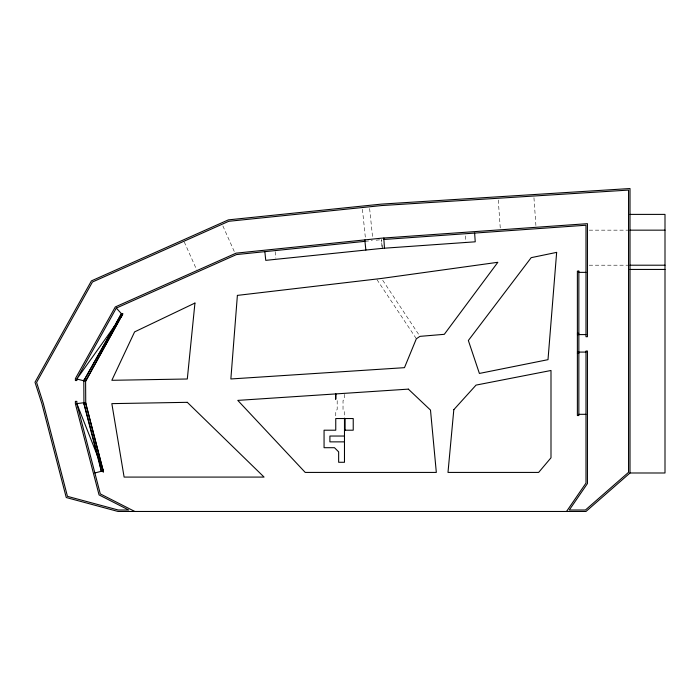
<?xml version="1.0" encoding="UTF-8"?>
<svg xmlns="http://www.w3.org/2000/svg" width="700" height="700" viewBox="0 0 700 700"><rect width="100%" height="100%" fill="white"/><g stroke="black" fill="none" stroke-linecap="round" stroke-linejoin="round"><path stroke-width="0.53" stroke-dasharray="3.5 2.62" d="M365.164 241.325L372.312 240.59M376.145 240.196L380.485 239.75M589.207 230.16L627.865 230.16M589.207 265.204L627.865 265.204M376.959 279.606L416.36 338.756M382.707 280.262L419.361 335.457M222.871 225.916L234.439 251.886M184.249 241.911L196.709 269.885M382.401 248.343L381.509 239.645L382.043 247.275M369.635 208.556L372.706 238.394M362.442 209.291L365.409 238.07M275.179 251.685L275.852 258.213M533.96 197.776L535.911 225.549M498.278 200.034L500.255 228.034M465.483 235.918L465.938 242.463M344.479 394.319L344.479 399.175L343.026 400.636L343.026 409.386L344.479 411.206L344.479 418.539M337.19 400.636L337.19 409.386L335.755 411.206L335.755 417.541"/><path stroke-width="1.05" d="M83.799 402.736L98.744 459.139L101.334 471.284L83.939 403.848L83.799 380.8L121.398 313.644L122.806 313.845L85.601 381.264L85.741 403.62L103.478 471.879L101.334 471.284L94.868 472.964M116.664 323.129L115.491 324.783L122.806 313.845L85.601 381.264L76.851 378.998L76.851 380.537L75.39 380.537L75.39 378.613L115.281 306.95L236.066 253.155L381.377 238.193L587.449 223.676L587.449 336.717L585.988 336.717L585.988 225.234L383.871 239.479L384.493 248.194M115.491 324.783L121.398 313.644L116.314 308.088L76.851 378.998L114.861 325.666M83.799 380.8L114.957 325.727M566.528 511.464L585.988 483.096L585.988 351.041L587.449 351.041L587.449 483.543L569.293 510.002L585.445 510.002L628.548 472.325L628.548 190.094L381.623 205.555L228.751 221.296L92.453 282.004L36.584 382.392L43.26 403.217L67.454 496.352L118.221 510.002L128.713 510.002L99.059 494.918L75.39 403.812L75.39 401.363L76.851 401.363L76.851 403.629L100.31 493.92L134.794 511.464M120.19 318.185L122.544 314.886M630.009 472.99L585.988 511.464L118.029 511.464L66.255 497.534L41.86 403.629L35 382.235L91.42 280.875L228.375 219.87L381.509 204.102L630.009 188.536L630.009 472.99L665 472.99L665 214.393L630.009 214.393M116.314 308.088L236.443 254.581L364.954 241.343L364.954 239.881M83.939 403.848L85.741 403.62M382.401 248.343L265.746 260.356L264.854 251.65M382.121 248.36L475.239 241.806L474.626 233.082M630.009 230.16L665 230.16M630.009 265.204L665 265.204M630.009 269.439L665 269.439M578.847 272.361L585.988 272.361M577.386 333.349L578.847 333.349M577.386 334.591L585.988 334.591M577.386 352.082L585.988 352.082M577.386 353.325L578.847 353.325M578.847 414.312L585.988 414.312M344.479 430.203L353.229 430.203L353.229 418.539L335.755 418.539L335.755 430.203L324.065 430.203L324.065 447.703L334.486 447.703L338.651 451.859L338.651 462.28L344.479 462.28L344.479 418.539M344.479 436.039L329.901 436.039L329.901 441.866L344.479 441.866M84.07 379.759L85.873 380.223M99.89 462.044L76.851 403.629L85.601 402.509L103.478 471.879L98.744 459.139M101.806 466.891L103.329 470.767M364.954 241.343L365.855 250.049M383.871 238.017L383.871 239.479M345.109 418.539L345.109 430.203M335.755 393.925L335.729 399.175L335.755 393.925M237.388 295.391L230.86 378.971L404.469 367.666L416.36 338.756L419.956 336.359L444.308 334.32L497.849 262.29L381.509 278.451L237.388 295.391M556.649 252.376L548.004 359.669L479.395 373.441L468.352 340.498L531.186 257.661L556.649 252.376M453.819 409.666L447.991 472.421L538.641 472.421L550.996 457.791L550.996 370.484L476.044 385.105L453.819 409.666M194.941 303.056L187.303 378.998L111.843 380.301L134.593 331.896L194.941 303.056M408.345 389.13L237.781 400.391L305.226 472.421L436.328 472.421L430.491 410.078L408.345 389.13M187.303 402.325L111.843 403.629L124.11 477.085L264.075 477.085L187.303 402.325M578.847 271.127L577.386 271.127L577.386 415.546L578.847 415.546L578.847 271.127"/></g></svg>
